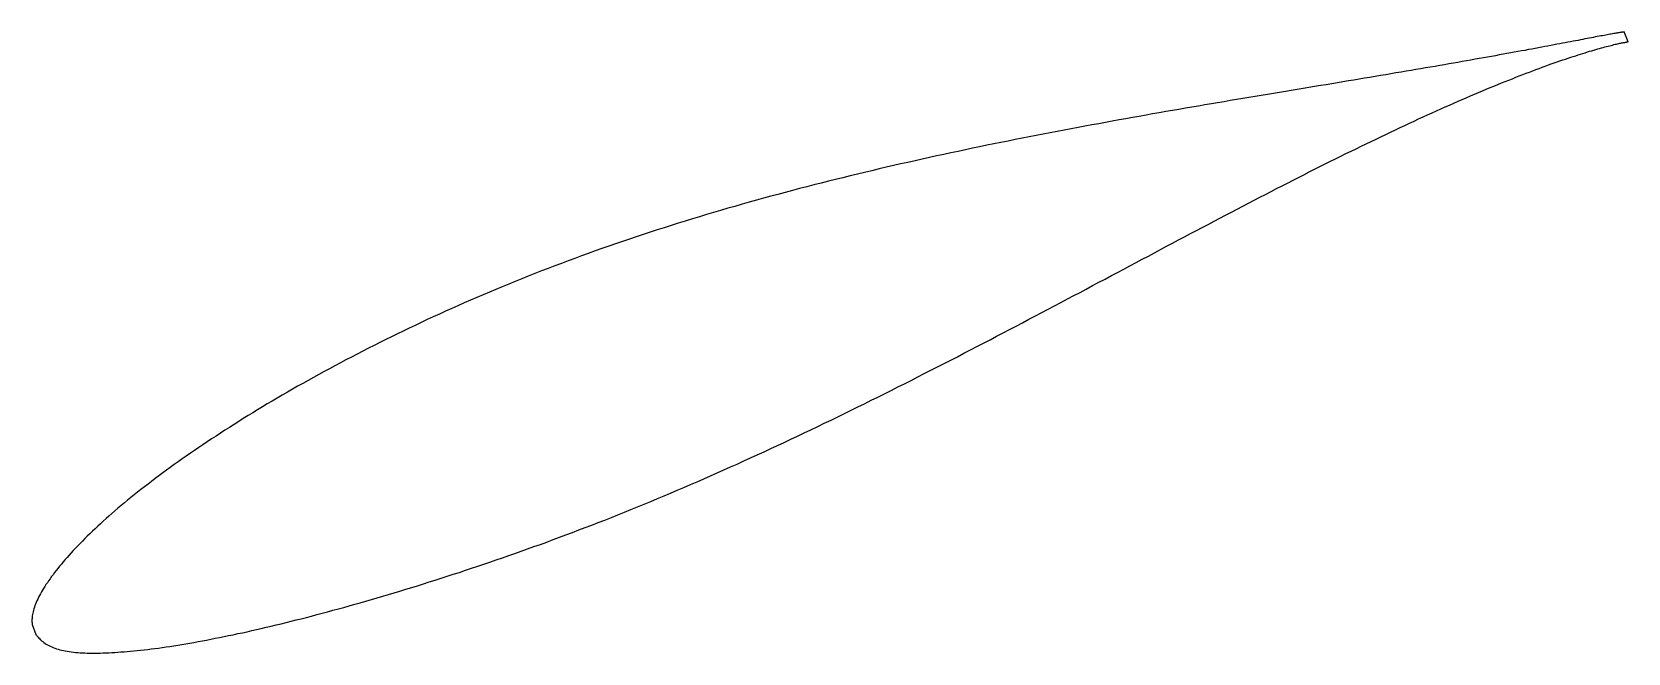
# Model space of a CAD drawing. Header units: metres. Extents: x -46 to 92, y -19 to 35.
import ezdxf

# ---------------------------------------------------------------- set-up
doc = ezdxf.new("R2010")
doc.units = ezdxf.units.M

msp = doc.modelspace()

# ---------------------------------------------------------------- linework, layer by layer
msp.add_lwpolyline([(91.72, 34.79), (91.72, 34.79), (91.71, 34.79), (91.7, 34.78), (91.68, 34.78), (91.65, 34.78), (91.62, 34.78), (91.58, 34.77), (91.54, 34.76), (91.49, 34.76), (91.44, 34.75), (91.38, 34.74), (91.32, 34.73), (91.25, 34.72), (91.17, 34.71), (91.09, 34.69), (91, 34.68), (90.91, 34.66), (90.81, 34.64), (90.71, 34.62), (90.6, 34.6), (90.49, 34.58), (90.37, 34.56), (90.25, 34.54), (90.12, 34.51), (89.98, 34.49), (89.84, 34.46), (89.69, 34.44), (89.54, 34.41), (89.38, 34.38), (89.22, 34.35), (89.06, 34.31), (88.88, 34.28), (88.7, 34.25), (88.52, 34.21), (88.33, 34.18), (88.14, 34.14), (87.94, 34.1), (87.73, 34.06), (87.52, 34.02), (87.31, 33.98), (87.09, 33.94), (86.86, 33.9), (86.63, 33.85), (86.4, 33.81), (86.15, 33.76), (85.91, 33.72), (85.66, 33.67), (85.4, 33.62), (85.14, 33.57), (84.87, 33.52), (84.6, 33.47), (84.32, 33.42), (84.04, 33.37), (83.75, 33.31), (83.46, 33.26), (83.16, 33.2), (82.86, 33.15), (82.55, 33.09), (82.24, 33.03), (81.93, 32.98), (81.6, 32.92), (81.28, 32.86), (80.94, 32.8), (80.61, 32.74), (80.27, 32.68), (79.92, 32.61), (79.57, 32.55), (79.22, 32.49), (78.86, 32.43), (78.49, 32.36), (78.12, 32.3), (77.75, 32.23), (77.37, 32.16), (76.99, 32.1), (76.6, 32.03), (76.21, 31.96), (75.81, 31.89), (75.41, 31.82), (75, 31.75), (74.59, 31.68), (74.18, 31.61), (73.76, 31.54), (73.34, 31.47), (72.91, 31.4), (72.48, 31.32), (72.04, 31.25), (71.6, 31.18), (71.16, 31.1), (70.71, 31.03), (70.26, 30.95), (69.8, 30.87), (69.34, 30.8), (68.88, 30.72), (68.41, 30.64), (67.94, 30.56), (67.46, 30.48), (66.99, 30.4), (66.5, 30.32), (66.02, 30.24), (65.53, 30.16), (65.03, 30.08), (64.53, 29.99), (64.03, 29.91), (63.53, 29.83), (63.02, 29.74), (62.51, 29.66), (62, 29.57), (61.48, 29.49), (60.96, 29.4), (60.43, 29.31), (59.9, 29.22), (59.37, 29.14), (58.84, 29.05), (58.3, 28.96), (57.76, 28.87), (57.22, 28.77), (56.67, 28.68), (56.13, 28.59), (55.57, 28.5), (55.02, 28.4), (54.46, 28.31), (53.9, 28.21), (53.34, 28.11), (52.78, 28.02), (52.21, 27.92), (51.64, 27.82), (51.07, 27.72), (50.5, 27.62), (49.92, 27.51), (49.34, 27.41), (48.76, 27.31), (48.18, 27.2), (47.59, 27.1), (47, 26.99), (46.42, 26.88), (45.82, 26.78), (45.23, 26.67), (44.64, 26.56), (44.04, 26.44), (43.44, 26.33), (42.84, 26.22), (42.24, 26.1), (41.64, 25.99), (41.04, 25.87), (40.43, 25.75), (39.82, 25.63), (39.21, 25.51), (38.61, 25.39), (37.99, 25.27), (37.38, 25.14), (36.77, 25.02), (36.16, 24.89), (35.54, 24.76), (34.93, 24.63), (34.31, 24.5), (33.69, 24.37), (33.07, 24.24), (32.45, 24.1), (31.84, 23.97), (31.22, 23.83), (30.59, 23.69), (29.97, 23.55), (29.35, 23.41), (28.73, 23.27), (28.11, 23.13), (27.49, 22.98), (26.86, 22.83), (26.24, 22.68), (25.62, 22.54), (25, 22.38), (24.37, 22.23), (23.75, 22.08), (23.13, 21.92), (22.5, 21.77), (21.88, 21.61), (21.26, 21.45), (20.64, 21.29), (20.02, 21.12), (19.4, 20.96), (18.78, 20.79), (18.16, 20.63), (17.54, 20.46), (16.92, 20.29), (16.3, 20.11), (15.69, 19.94), (15.07, 19.76), (14.46, 19.59), (13.84, 19.41), (13.23, 19.23), (12.62, 19.05), (12.01, 18.86), (11.4, 18.68), (10.79, 18.49), (10.18, 18.3), (9.58, 18.11), (8.97, 17.92), (8.37, 17.73), (7.77, 17.53), (7.17, 17.34), (6.57, 17.14), (5.97, 16.94), (5.38, 16.74), (4.79, 16.54), (4.19, 16.33), (3.6, 16.12), (3.02, 15.92), (2.43, 15.71), (1.85, 15.5), (1.27, 15.28), (0.69, 15.07), (0.11, 14.85), (-0.46, 14.64), (-1.04, 14.42), (-1.61, 14.2), (-2.18, 13.97), (-2.74, 13.75), (-3.31, 13.53), (-3.87, 13.3), (-4.43, 13.07), (-4.98, 12.84), (-5.54, 12.61), (-6.09, 12.38), (-6.64, 12.15), (-7.18, 11.91), (-7.72, 11.68), (-8.27, 11.44), (-8.8, 11.2), (-9.34, 10.96), (-9.87, 10.72), (-10.4, 10.48), (-10.93, 10.24), (-11.45, 10), (-11.97, 9.75), (-12.49, 9.51), (-13, 9.26), (-13.51, 9.02), (-14.02, 8.77), (-14.53, 8.52), (-15.03, 8.28), (-15.53, 8.03), (-16.02, 7.78), (-16.52, 7.53), (-17.01, 7.28), (-17.49, 7.03), (-17.98, 6.78), (-18.46, 6.53), (-18.93, 6.28), (-19.4, 6.02), (-19.87, 5.77), (-20.34, 5.52), (-20.8, 5.27), (-21.26, 5.02), (-21.72, 4.76), (-22.17, 4.51), (-22.62, 4.26), (-23.06, 4), (-23.5, 3.75), (-23.94, 3.5), (-24.37, 3.24), (-24.8, 2.99), (-25.23, 2.74), (-25.65, 2.49), (-26.07, 2.23), (-26.48, 1.98), (-26.89, 1.73), (-27.3, 1.48), (-27.7, 1.22), (-28.1, 0.97), (-28.5, 0.72), (-28.89, 0.47), (-29.27, 0.22), (-29.65, -0.03), (-30.03, -0.28), (-30.41, -0.53), (-30.78, -0.77), (-31.14, -1.02), (-31.51, -1.27), (-31.86, -1.51), (-32.22, -1.76), (-32.56, -2), (-32.91, -2.25), (-33.25, -2.49), (-33.59, -2.73), (-33.92, -2.97), (-34.25, -3.21), (-34.57, -3.45), (-34.89, -3.69), (-35.2, -3.93), (-35.51, -4.17), (-35.82, -4.4), (-36.12, -4.64), (-36.41, -4.87), (-36.71, -5.1), (-36.99, -5.33), (-37.28, -5.56), (-37.55, -5.79), (-37.83, -6.02), (-38.1, -6.25), (-38.36, -6.47), (-38.62, -6.7), (-38.88, -6.92), (-39.13, -7.14), (-39.37, -7.36), (-39.61, -7.58), (-39.85, -7.79), (-40.08, -8.01), (-40.31, -8.23), (-40.53, -8.44), (-40.75, -8.65), (-40.96, -8.86), (-41.17, -9.07), (-41.37, -9.28), (-41.57, -9.48), (-41.76, -9.68), (-41.95, -9.89), (-42.13, -10.09), (-42.31, -10.28), (-42.48, -10.48), (-42.65, -10.67), (-42.82, -10.87), (-42.97, -11.06), (-43.13, -11.24), (-43.28, -11.43), (-43.42, -11.61), (-43.56, -11.79), (-43.7, -11.97), (-43.83, -12.14), (-43.96, -12.32), (-44.08, -12.49), (-44.19, -12.66), (-44.31, -12.82), (-44.41, -12.99), (-44.51, -13.15), (-44.61, -13.31), (-44.7, -13.46), (-44.79, -13.62), (-44.87, -13.77), (-44.95, -13.92), (-45.02, -14.07), (-45.09, -14.21), (-45.15, -14.36), (-45.2, -14.5), (-45.26, -14.63), (-45.3, -14.77), (-45.35, -14.9), (-45.38, -15.03), (-45.42, -15.16), (-45.44, -15.28), (-45.47, -15.4), (-45.49, -15.52), (-45.5, -15.63), (-45.51, -15.74), (-45.52, -15.84), (-45.52, -15.94), (-45.52, -16.03), (-45.51, -16.11), (-45.51, -16.17), (-45.51, -16.22), (-45.5, -16.26), (-45.18, -17.13), (-45.17, -17.14), (-45.16, -17.16), (-45.13, -17.19), (-45.09, -17.23), (-45.04, -17.29), (-44.99, -17.36), (-44.92, -17.43), (-44.84, -17.51), (-44.77, -17.59), (-44.68, -17.66), (-44.59, -17.74), (-44.49, -17.81), (-44.39, -17.89), (-44.29, -17.95), (-44.17, -18.02), (-44.06, -18.08), (-43.94, -18.14), (-43.81, -18.2), (-43.68, -18.25), (-43.55, -18.3), (-43.41, -18.35), (-43.27, -18.4), (-43.12, -18.44), (-42.96, -18.47), (-42.81, -18.51), (-42.64, -18.54), (-42.48, -18.57), (-42.3, -18.6), (-42.13, -18.62), (-41.94, -18.64), (-41.76, -18.66), (-41.57, -18.68), (-41.37, -18.69), (-41.17, -18.7), (-40.96, -18.71), (-40.75, -18.72), (-40.54, -18.72), (-40.32, -18.72), (-40.09, -18.72), (-39.86, -18.72), (-39.63, -18.72), (-39.39, -18.71), (-39.15, -18.7), (-38.9, -18.69), (-38.64, -18.68), (-38.38, -18.67), (-38.12, -18.65), (-37.85, -18.63), (-37.58, -18.61), (-37.3, -18.59), (-37.02, -18.57), (-36.73, -18.54), (-36.44, -18.51), (-36.15, -18.48), (-35.85, -18.45), (-35.54, -18.41), (-35.23, -18.37), (-34.92, -18.33), (-34.6, -18.29), (-34.28, -18.24), (-33.96, -18.2), (-33.63, -18.15), (-33.29, -18.09), (-32.95, -18.04), (-32.61, -17.98), (-32.26, -17.92), (-31.91, -17.86), (-31.56, -17.8), (-31.2, -17.74), (-30.83, -17.67), (-30.47, -17.6), (-30.09, -17.53), (-29.72, -17.45), (-29.34, -17.38), (-28.95, -17.3), (-28.57, -17.22), (-28.17, -17.14), (-27.78, -17.05), (-27.38, -16.97), (-26.98, -16.88), (-26.57, -16.79), (-26.16, -16.69), (-25.75, -16.6), (-25.33, -16.5), (-24.91, -16.4), (-24.48, -16.3), (-24.05, -16.2), (-23.62, -16.09), (-23.18, -15.98), (-22.75, -15.87), (-22.3, -15.76), (-21.86, -15.65), (-21.41, -15.53), (-20.96, -15.41), (-20.5, -15.29), (-20.04, -15.17), (-19.58, -15.04), (-19.11, -14.92), (-18.64, -14.79), (-18.17, -14.66), (-17.7, -14.52), (-17.22, -14.39), (-16.74, -14.25), (-16.26, -14.11), (-15.77, -13.97), (-15.28, -13.83), (-14.79, -13.68), (-14.29, -13.53), (-13.8, -13.38), (-13.3, -13.23), (-12.79, -13.08), (-12.29, -12.92), (-11.78, -12.76), (-11.27, -12.6), (-10.76, -12.44), (-10.24, -12.27), (-9.72, -12.11), (-9.2, -11.94), (-8.68, -11.77), (-8.16, -11.59), (-7.63, -11.42), (-7.1, -11.24), (-6.57, -11.06), (-6.04, -10.88), (-5.5, -10.7), (-4.97, -10.51), (-4.43, -10.32), (-3.89, -10.14), (-3.34, -9.94), (-2.8, -9.75), (-2.25, -9.55), (-1.7, -9.36), (-1.15, -9.16), (-0.6, -8.95), (-0.05, -8.75), (0.5, -8.54), (1.06, -8.34), (1.62, -8.12), (2.17, -7.91), (2.73, -7.7), (3.29, -7.48), (3.86, -7.26), (4.42, -7.04), (4.98, -6.81), (5.55, -6.59), (6.11, -6.36), (6.68, -6.13), (7.25, -5.9), (7.82, -5.66), (8.39, -5.42), (8.96, -5.19), (9.53, -4.95), (10.1, -4.7), (10.67, -4.46), (11.25, -4.21), (11.82, -3.96), (12.39, -3.71), (12.97, -3.46), (13.54, -3.21), (14.12, -2.95), (14.69, -2.69), (15.27, -2.44), (15.85, -2.17), (16.42, -1.91), (17, -1.65), (17.58, -1.38), (18.15, -1.11), (18.73, -0.85), (19.31, -0.58), (19.89, -0.3), (20.46, -0.03), (21.04, 0.24), (21.62, 0.52), (22.2, 0.8), (22.77, 1.07), (23.35, 1.35), (23.93, 1.63), (24.5, 1.91), (25.08, 2.2), (25.66, 2.48), (26.23, 2.76), (26.81, 3.05), (27.38, 3.33), (27.96, 3.62), (28.53, 3.91), (29.11, 4.2), (29.68, 4.48), (30.25, 4.77), (30.82, 5.06), (31.39, 5.35), (31.96, 5.64), (32.53, 5.94), (33.1, 6.23), (33.67, 6.52), (34.24, 6.81), (34.8, 7.1), (35.37, 7.4), (35.93, 7.69), (36.5, 7.98), (37.06, 8.27), (37.62, 8.57), (38.18, 8.86), (38.74, 9.15), (39.3, 9.44), (39.86, 9.74), (40.41, 10.03), (40.97, 10.32), (41.52, 10.61), (42.07, 10.9), (42.62, 11.19), (43.17, 11.49), (43.72, 11.78), (44.27, 12.07), (44.81, 12.35), (45.35, 12.64), (45.9, 12.93), (46.44, 13.22), (46.98, 13.5), (47.51, 13.79), (48.05, 14.07), (48.58, 14.36), (49.11, 14.64), (49.64, 14.92), (50.17, 15.2), (50.7, 15.48), (51.22, 15.76), (51.75, 16.04), (52.27, 16.32), (52.79, 16.59), (53.3, 16.87), (53.82, 17.14), (54.33, 17.41), (54.84, 17.68), (55.35, 17.95), (55.86, 18.21), (56.36, 18.48), (56.86, 18.74), (57.36, 19), (57.86, 19.27), (58.35, 19.52), (58.85, 19.78), (59.34, 20.04), (59.83, 20.29), (60.31, 20.54), (60.8, 20.79), (61.28, 21.04), (61.75, 21.29), (62.23, 21.53), (62.7, 21.77), (63.17, 22.01), (63.64, 22.25), (64.11, 22.49), (64.57, 22.72), (65.03, 22.95), (65.49, 23.18), (65.94, 23.41), (66.39, 23.64), (66.84, 23.86), (67.28, 24.08), (67.73, 24.3), (68.17, 24.51), (68.6, 24.73), (69.04, 24.94), (69.47, 25.15), (69.9, 25.36), (70.32, 25.56), (70.74, 25.76), (71.16, 25.96), (71.57, 26.16), (71.99, 26.35), (72.39, 26.54), (72.8, 26.73), (73.2, 26.92), (73.6, 27.11), (73.99, 27.29), (74.39, 27.47), (74.77, 27.64), (75.16, 27.82), (75.54, 27.99), (75.92, 28.16), (76.29, 28.33), (76.66, 28.49), (77.03, 28.65), (77.39, 28.81), (77.75, 28.97), (78.1, 29.12), (78.46, 29.27), (78.8, 29.42), (79.15, 29.56), (79.49, 29.71), (79.82, 29.85), (80.16, 29.99), (80.48, 30.12), (80.81, 30.26), (81.13, 30.39), (81.44, 30.51), (81.76, 30.64), (82.07, 30.76), (82.37, 30.88), (82.67, 31), (82.96, 31.11), (83.26, 31.22), (83.54, 31.33), (83.83, 31.44), (84.1, 31.54), (84.38, 31.64), (84.65, 31.74), (84.91, 31.84), (85.18, 31.94), (85.43, 32.03), (85.68, 32.12), (85.93, 32.2), (86.17, 32.29), (86.41, 32.37), (86.65, 32.45), (86.88, 32.53), (87.1, 32.6), (87.32, 32.67), (87.54, 32.74), (87.75, 32.81), (87.95, 32.88), (88.15, 32.94), (88.35, 33), (88.54, 33.06), (88.73, 33.12), (88.91, 33.17), (89.09, 33.22), (89.26, 33.27), (89.43, 33.32), (89.59, 33.37), (89.75, 33.41), (89.9, 33.45), (90.05, 33.49), (90.19, 33.53), (90.33, 33.57), (90.46, 33.6), (90.59, 33.63), (90.71, 33.66), (90.82, 33.69), (90.94, 33.72), (91.04, 33.74), (91.14, 33.77), (91.24, 33.79), (91.33, 33.81), (91.41, 33.82), (91.49, 33.84), (91.57, 33.86), (91.64, 33.87), (91.7, 33.88), (91.76, 33.89), (91.81, 33.9), (91.86, 33.91), (91.9, 33.91), (91.94, 33.92), (91.97, 33.92), (92, 33.93), (92.02, 33.93), (92.03, 33.93), (92.04, 33.93), (92.04, 33.93)], close=True)

doc.saveas('drawing.dxf')
